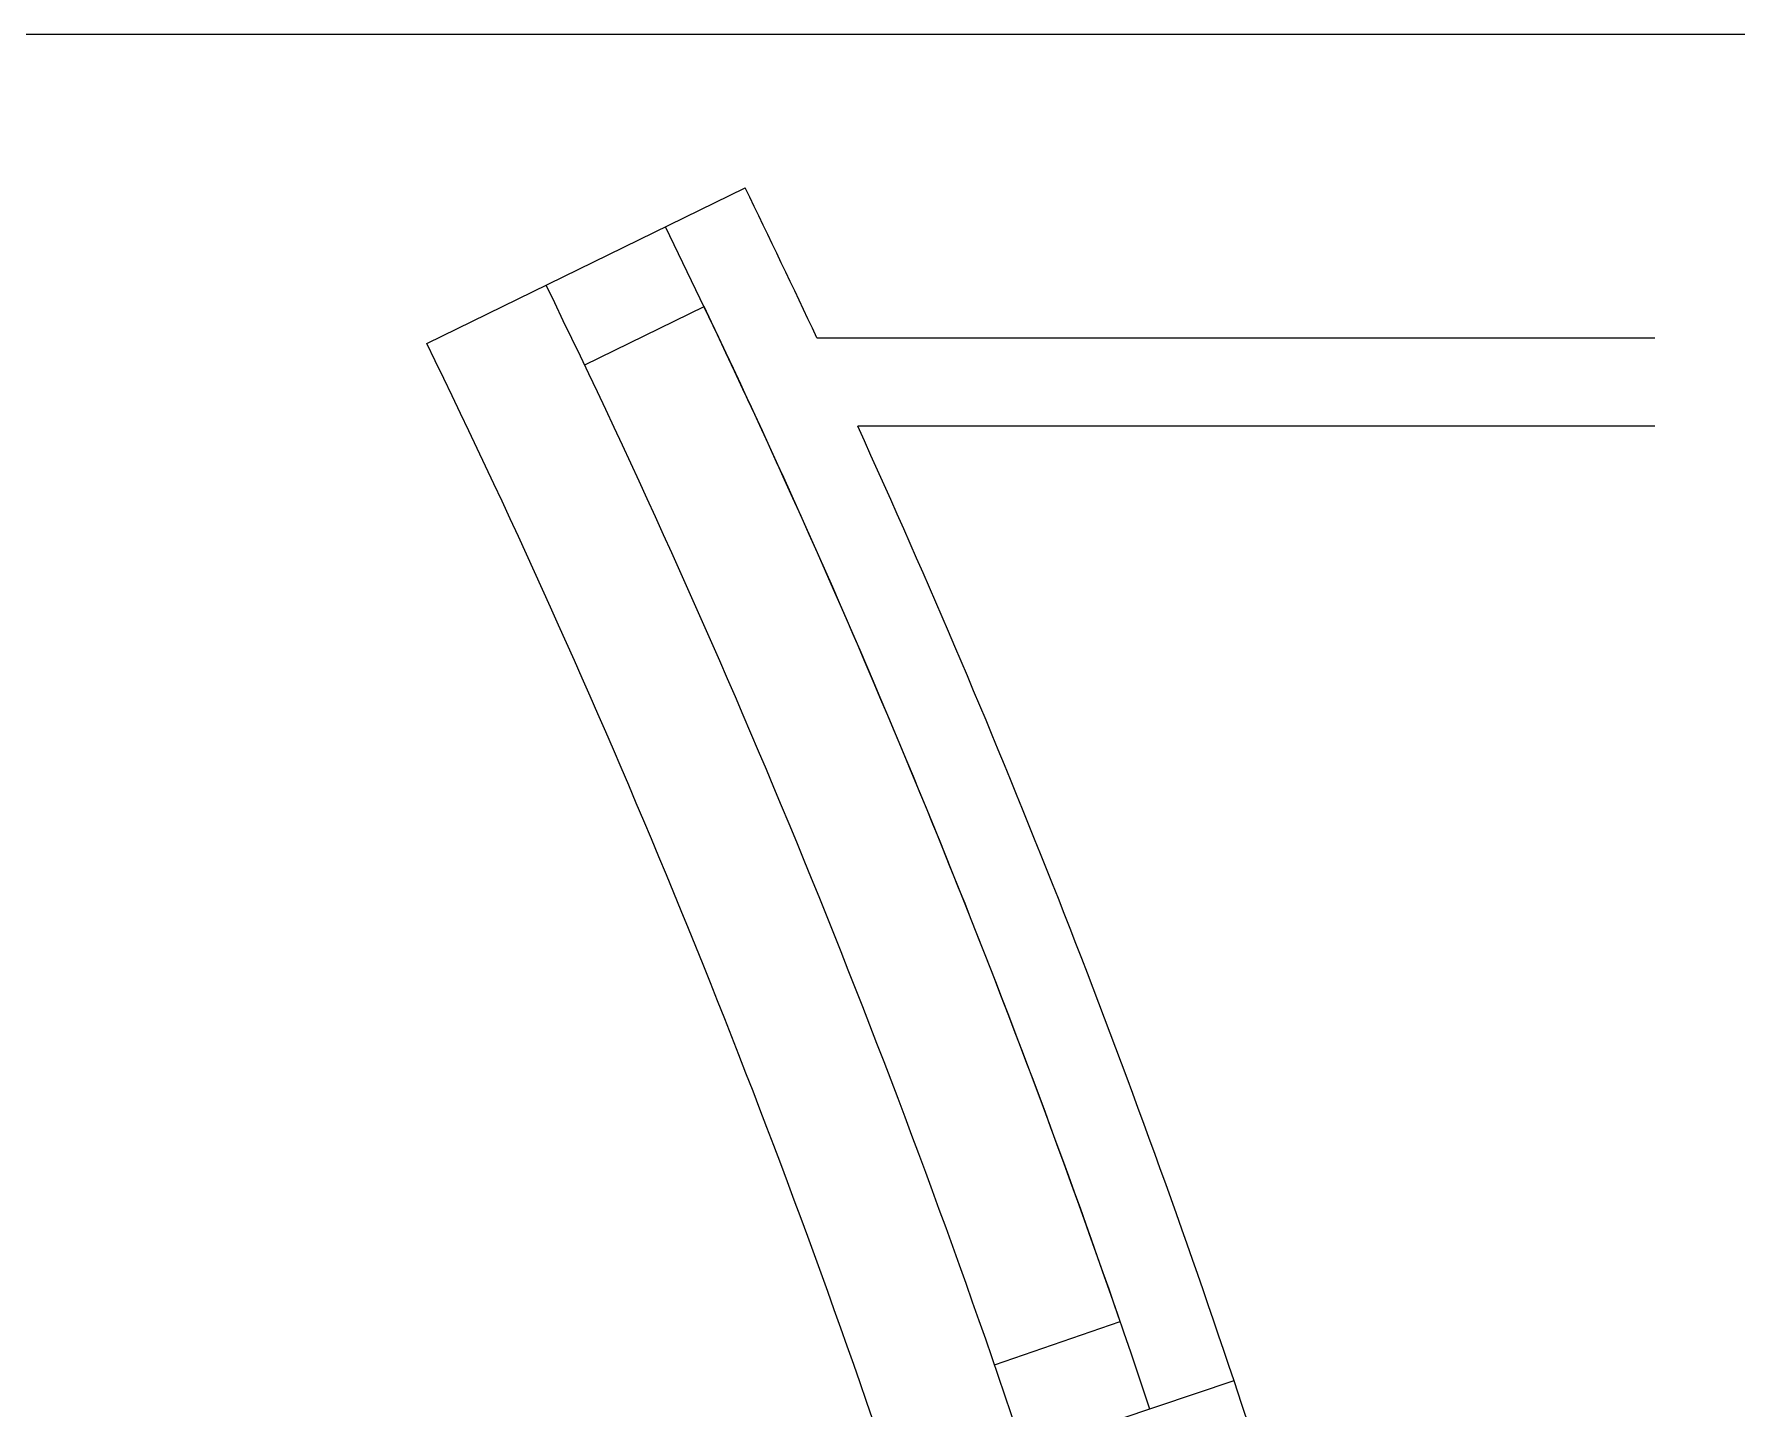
# Model space of a CAD drawing. Header units: inches. Extents: x 19267 to 40087, y 4081 to 15521.
# Drawn here: x 21189 to 23111, y 8010 to 9562 of the extents above; entities that cross this region are included whole.
import ezdxf

# ---------------------------------------------------------------- set-up
doc = ezdxf.new("R2010")
doc.units = ezdxf.units.IN
doc.header["$MEASUREMENT"] = 0
doc.layers.add('NEW_GF', color=7, linetype='Continuous', true_color=0xffffff)
doc.layers.add('vport', color=6, linetype='Continuous', plot=False)

msp = doc.modelspace()

# ---------------------------------------------------------------- linework, layer by layer
at = {"layer": 'NEW_GF', "color": 4, "linetype": 'Continuous', "ltscale": 100}
for p, q in [((21632, 9212.3), (21991.4, 9387.9)), ((22072.2, 9218.8), (23018, 9218.8)), ((23018, 9118.8), (22118.4, 9118.8)), ((22543.1, 8041.3), (22163.9, 7914.3))]:
    msp.add_line(p, q, dxfattribs=at)
at = {"layer": 'NEW_GF', "color": 2, "linetype": 'Continuous', "ltscale": 100}
for p, q in [((21810.3, 9188.1), (21945, 9253.9)), ((22273, 8059.3), (22414.8, 8108.3))]:
    msp.add_line(p, q, dxfattribs=at)
at = {"layer": 'NEW_GF', "color": 4, "linetype": 'Continuous', "ltscale": 100}
for centre, radius, start, end in [((12022, 4516.3), 11096, 25.07494, 26.04246), ((12022, 4516.3), 11096, 25.07494, 26.04246), ((12028.7, 4519.4), 10688.6, 18.51899, 26.04375), ((12032.5, 4520.8), 11084.6, 18.51827, 24.5077), ((12032.5, 4520.8), 11084.6, 18.51827, 24.5077)]:
    msp.add_arc(centre, radius, start, end, dxfattribs=at)
at = {"layer": 'NEW_GF', "color": 2, "linetype": 'Continuous', "ltscale": 100}
for centre, radius, start, end in [((12022, 4516.3), 10995.9, 18.52286, 26.04247), ((12030.7, 4520.2), 10836.4, 18.51791, 26.04411), ((12030.7, 4520.2), 10836.4, 18.51791, 26.04411), ((12022, 4516.3), 10996, 19.06616, 25.52139)]:
    msp.add_arc(centre, radius, start, end, dxfattribs=at)
at = {"layer": 'NEW_GF', "color": 1, "linetype": 'Continuous', "ltscale": 100}
msp.add_arc((12023.9, 4516.6), 11094.1, 9.19211, 18.52479, dxfattribs=at)
at = {"layer": 'vport', "ltscale": 5}
msp.add_lwpolyline([(19266.9, 9561.6), (25827.7, 9561.6), (25827.7, 4081.2), (19266.9, 4081.2)], close=True, dxfattribs=at)

doc.saveas('drawing.dxf')
